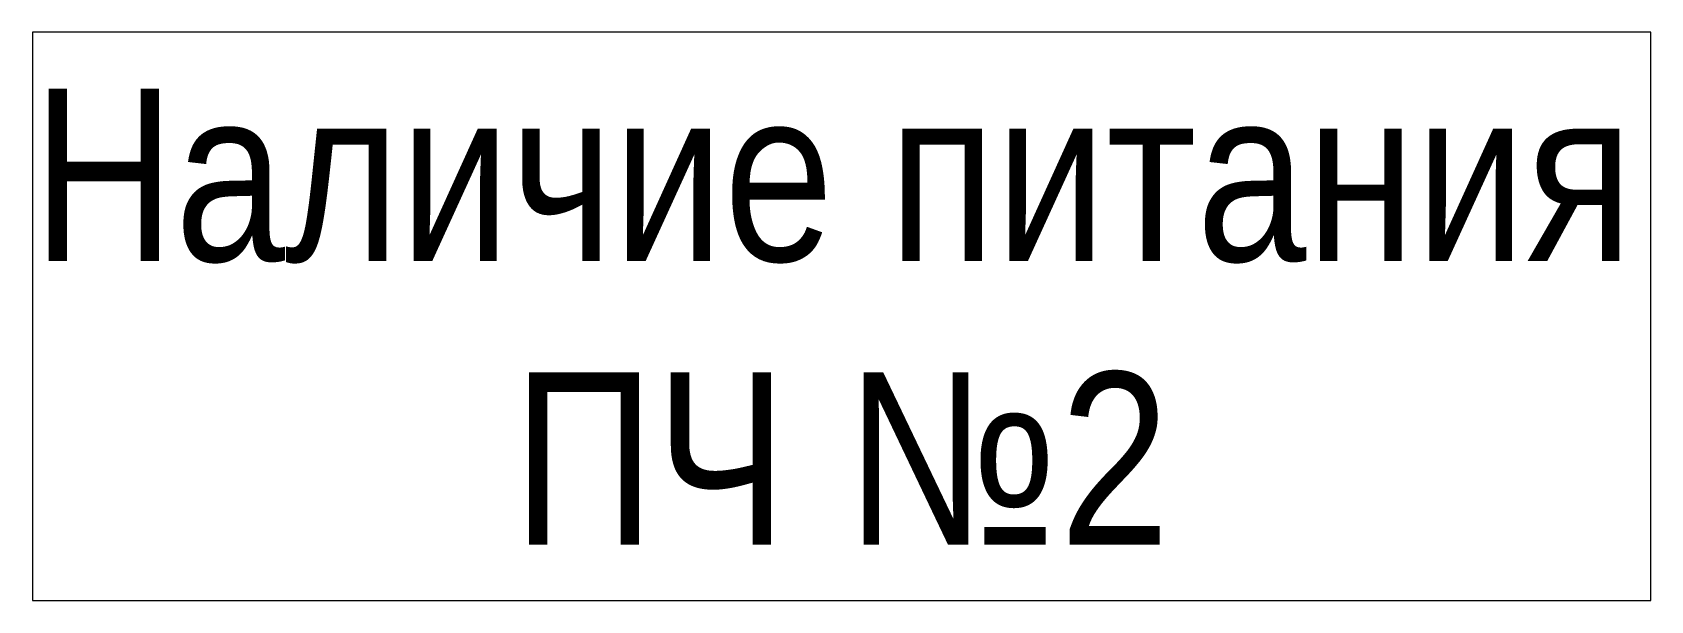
# Model space of a CAD drawing. Header units: millimetres. Extents: x -6000 to 26000, y -6000 to 26000.
# Drawn here: x 132.5 to 142.94, y -3361.76 to -3358.1 of the extents above; entities that cross this region are included whole.
import ezdxf

# ---------------------------------------------------------------- set-up
doc = ezdxf.new("R2010")
doc.units = ezdxf.units.MM
doc.header["$MEASUREMENT"] = 0
doc.layers.add('Чертеж и Рисунок_Ном._пера__1', color=7, linetype='Continuous', lineweight=15)
doc.styles.add('СГЕНЕРИР_СТИЛЬ_1', font='ARIALN.TTF')

msp = doc.modelspace()

# ---------------------------------------------------------------- linework, layer by layer
at = {"layer": 'Чертеж и Рисунок_Ном._пера__1', "color": 7, "linetype": 'Continuous', "lineweight": 15}
for p, q in [((142.943, -3358.097), (132.501, -3358.097)), ((132.501, -3358.097), (132.501, -3361.763)), ((142.943, -3361.763), (142.943, -3358.097)), ((132.501, -3361.763), (142.943, -3361.763))]:
    msp.add_line(p, q, dxfattribs=at)

# ---------------------------------------------------------------- texts
at = {"layer": 'Чертеж и Рисунок_Ном._пера__1', "color": 7, "linetype": 'Continuous', "lineweight": 15, "char_height": 1.1128, "attachment_point": 7, "style": 'СГЕНЕРИР_СТИЛЬ_1'}
for s, insert in [('\\A1;{\\pql;\\fArial Narrow|b0|i0|c204|p34;Наличие питания}', (132.501, -3359.589)), ('\\A1;{\\pql;\\fArial Narrow|b0|i0|c204|p34;ПЧ}', (135.601, -3361.403)), ('\\A1;{\\pql;\\fArial Narrow|b0|i0|c204|p34;№}', (137.748, -3361.403)), ('\\A1;{\\pql;\\fArial Narrow|b0|i0|c204|p34;2}', (139.13, -3361.403)), ('\\A1;{\\pql;\\fArial Narrow|b0|i0|c204|p34; }', (137.392, -3361.763))]:
    msp.add_mtext(s, dxfattribs=dict(at, insert=insert))

doc.saveas('drawing.dxf')
